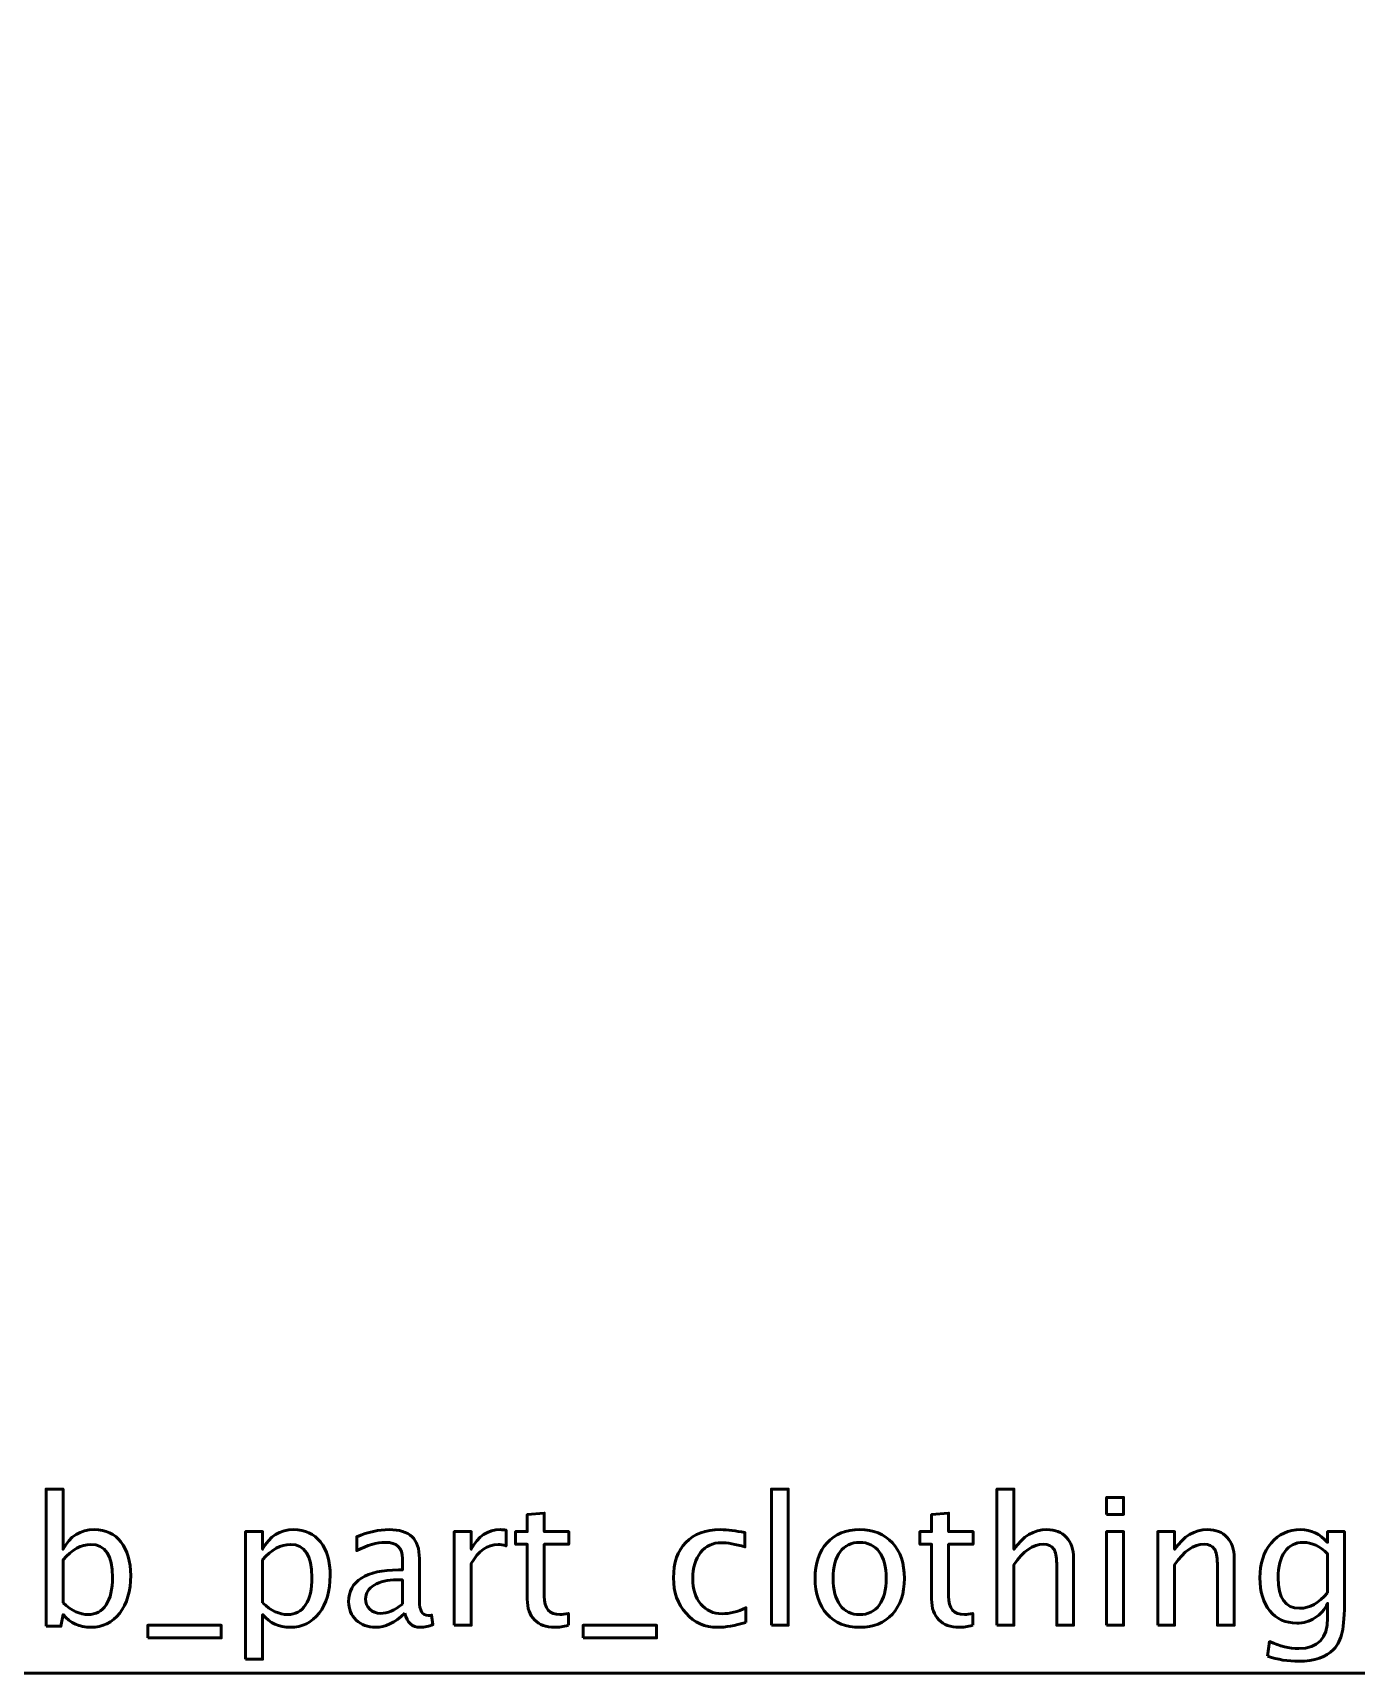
# Model space of a CAD drawing. Header units: centimetres. Extents: x -26.2 to 26.2, y -31.4 to 31.4.
# Drawn here: x -12.8 to -0.11, y -31.45 to -15.72 of the extents above; entities that cross this region are included whole.
import ezdxf

# ---------------------------------------------------------------- set-up
doc = ezdxf.new("R2010")
doc.units = ezdxf.units.CM
doc.header["$MEASUREMENT"] = 0
doc.layers.add('Layer 1', color=7, linetype='Continuous')

msp = doc.modelspace()

# ---------------------------------------------------------------- linework, layer by layer
at = {"layer": 'Layer 1', "lineweight": 53}
msp.add_open_spline([(-6.7, 23.95), (-6.7, 23.95), (-6.7, 30.95), (-6.7, 30.95), (-6.7, 30.95), (-6.7, 31.22614), (-6.47614, 31.45), (-6.2, 31.45), (-6.2, 31.45), (-6.2, 31.45), (6.2, 31.45), (6.2, 31.45), (6.2, 31.45), (6.47614, 31.45), (6.7, 31.22614), (6.7, 30.95), (6.7, 30.95), (6.7, 30.95), (6.7, 23.95), (6.7, 23.95), (6.7, 23.95), (6.7, 23.95), (25.7, 23.95), (25.7, 23.95), (25.7, 23.95), (25.97614, 23.95), (26.2, 23.72614), (26.2, 23.45), (26.2, 23.45), (26.2, 23.45), (26.2, -30.95), (26.2, -30.95), (26.2, -30.95), (26.2, -31.22614), (25.97614, -31.45), (25.7, -31.45), (25.7, -31.45), (25.7, -31.45), (6.2, -31.45), (6.2, -31.45), (6.2, -31.45), (6.2, -31.45), (-6.2, -31.45), (-6.2, -31.45), (-6.2, -31.45), (-6.2, -31.45), (-25.7, -31.45), (-25.7, -31.45), (-25.7, -31.45), (-25.97614, -31.45), (-26.2, -31.22614), (-26.2, -30.95), (-26.2, -30.95), (-26.2, -30.95), (-26.2, 23.45), (-26.2, 23.45), (-26.2, 23.45), (-26.2, 23.72614), (-25.97614, 23.95), (-25.7, 23.95), (-25.7, 23.95), (-25.7, 23.95), (-6.7, 23.95), (-6.7, 23.95)], degree=3, knots=[0, 0, 0, 0, 0.05882353, 0.05882353, 0.05882353, 0.05882353, 0.11764706, 0.11764706, 0.11764706, 0.11764706, 0.17647059, 0.17647059, 0.17647059, 0.17647059, 0.23529412, 0.23529412, 0.23529412, 0.23529412, 0.29411765, 0.29411765, 0.29411765, 0.29411765, 0.35294118, 0.35294118, 0.35294118, 0.35294118, 0.41176471, 0.41176471, 0.41176471, 0.41176471, 0.47058824, 0.47058824, 0.47058824, 0.47058824, 0.52941176, 0.52941176, 0.52941176, 0.52941176, 0.58823529, 0.58823529, 0.58823529, 0.58823529, 0.64705882, 0.64705882, 0.64705882, 0.64705882, 0.70588235, 0.70588235, 0.70588235, 0.70588235, 0.76470588, 0.76470588, 0.76470588, 0.76470588, 0.82352941, 0.82352941, 0.82352941, 0.82352941, 0.88235294, 0.88235294, 0.88235294, 0.88235294, 1, 1, 1, 1], dxfattribs=at)
at = {"layer": 'Layer 1', "color": 5, "lineweight": 53}
for points, knots in [([(-12.66976, -31.00019), (-12.66976, -31.00019), (-12.66976, -29.68447), (-12.66976, -29.68447), (-12.66976, -29.68447), (-12.66976, -29.68447), (-12.5072, -29.68447), (-12.5072, -29.68447), (-12.5072, -29.68447), (-12.5072, -29.68447), (-12.5072, -30.26218), (-12.5072, -30.26218), (-12.5072, -30.26218), (-12.4406, -30.13659), (-12.34041, -30.07394), (-12.20692, -30.07394), (-12.20692, -30.07394), (-12.09883, -30.07394), (-12.01388, -30.11317), (-11.95179, -30.19191), (-11.95179, -30.19191), (-11.8897, -30.27065), (-11.85866, -30.37817), (-11.85866, -30.51449), (-11.85866, -30.51449), (-11.85866, -30.66294), (-11.89393, -30.78288), (-11.96421, -30.87375), (-11.96421, -30.87375), (-12.03448, -30.96491), (-12.12705, -31.01035), (-12.24163, -31.01035), (-12.24163, -31.01035), (-12.34803, -31.01035), (-12.43665, -30.96971), (-12.5072, -30.88815), (-12.5072, -30.88815), (-12.5072, -30.88815), (-12.52696, -31.00019), (-12.52696, -31.00019), (-12.52696, -31.00019), (-12.52696, -31.00019), (-12.66976, -31.00019), (-12.66976, -31.00019)], [0, 0, 0, 0, 0.08333333, 0.08333333, 0.08333333, 0.08333333, 0.16666667, 0.16666667, 0.16666667, 0.16666667, 0.25, 0.25, 0.25, 0.25, 0.33333333, 0.33333333, 0.33333333, 0.33333333, 0.41666667, 0.41666667, 0.41666667, 0.41666667, 0.5, 0.5, 0.5, 0.5, 0.58333333, 0.58333333, 0.58333333, 0.58333333, 0.66666667, 0.66666667, 0.66666667, 0.66666667, 0.75, 0.75, 0.75, 0.75, 0.83333333, 0.83333333, 0.83333333, 0.83333333, 1, 1, 1, 1]), ([(-5.71665, -30.99003), (-5.71665, -30.99003), (-5.71665, -29.68447), (-5.71665, -29.68447), (-5.71665, -29.68447), (-5.71665, -29.68447), (-5.55409, -29.68447), (-5.55409, -29.68447), (-5.55409, -29.68447), (-5.55409, -29.68447), (-5.55409, -30.99003), (-5.55409, -30.99003), (-5.55409, -30.99003), (-5.55409, -30.99003), (-5.71665, -30.99003), (-5.71665, -30.99003)], [0, 0, 0, 0, 0.2, 0.2, 0.2, 0.2, 0.4, 0.4, 0.4, 0.4, 0.6, 0.6, 0.6, 0.6, 1, 1, 1, 1]), ([(-3.5537, -30.99003), (-3.5537, -30.99003), (-3.5537, -29.68447), (-3.5537, -29.68447), (-3.5537, -29.68447), (-3.5537, -29.68447), (-3.39114, -29.68447), (-3.39114, -29.68447), (-3.39114, -29.68447), (-3.39114, -29.68447), (-3.39114, -30.26218), (-3.39114, -30.26218), (-3.39114, -30.26218), (-3.30506, -30.13659), (-3.19951, -30.07394), (-3.07477, -30.07394), (-3.07477, -30.07394), (-2.99631, -30.07394), (-2.93394, -30.09849), (-2.88794, -30.14788), (-2.88794, -30.14788), (-2.84194, -30.19699), (-2.8188, -30.26331), (-2.8188, -30.34628), (-2.8188, -30.34628), (-2.8188, -30.34628), (-2.8188, -30.99003), (-2.8188, -30.99003), (-2.8188, -30.99003), (-2.8188, -30.99003), (-2.98135, -30.99003), (-2.98135, -30.99003), (-2.98135, -30.99003), (-2.98135, -30.99003), (-2.98135, -30.39934), (-2.98135, -30.39934), (-2.98135, -30.39934), (-2.98135, -30.33274), (-2.99123, -30.28532), (-3.01071, -30.2571), (-3.01071, -30.2571), (-3.03046, -30.2286), (-3.06292, -30.21448), (-3.10835, -30.21448), (-3.10835, -30.21448), (-3.20826, -30.21448), (-3.30252, -30.27968), (-3.39114, -30.41006), (-3.39114, -30.41006), (-3.39114, -30.41006), (-3.39114, -30.99003), (-3.39114, -30.99003), (-3.39114, -30.99003), (-3.39114, -30.99003), (-3.5537, -30.99003), (-3.5537, -30.99003)], [0, 0, 0, 0, 0.06666667, 0.06666667, 0.06666667, 0.06666667, 0.13333333, 0.13333333, 0.13333333, 0.13333333, 0.2, 0.2, 0.2, 0.2, 0.26666667, 0.26666667, 0.26666667, 0.26666667, 0.33333333, 0.33333333, 0.33333333, 0.33333333, 0.4, 0.4, 0.4, 0.4, 0.46666667, 0.46666667, 0.46666667, 0.46666667, 0.53333333, 0.53333333, 0.53333333, 0.53333333, 0.6, 0.6, 0.6, 0.6, 0.66666667, 0.66666667, 0.66666667, 0.66666667, 0.73333333, 0.73333333, 0.73333333, 0.73333333, 0.8, 0.8, 0.8, 0.8, 0.86666667, 0.86666667, 0.86666667, 0.86666667, 1, 1, 1, 1]), ([(-2.50271, -29.92831), (-2.50271, -29.92831), (-2.50271, -29.76575), (-2.50271, -29.76575), (-2.50271, -29.76575), (-2.50271, -29.76575), (-2.34015, -29.76575), (-2.34015, -29.76575), (-2.34015, -29.76575), (-2.34015, -29.76575), (-2.34015, -29.92831), (-2.34015, -29.92831), (-2.34015, -29.92831), (-2.34015, -29.92831), (-2.50271, -29.92831), (-2.50271, -29.92831)], [0, 0, 0, 0, 0.2, 0.2, 0.2, 0.2, 0.4, 0.4, 0.4, 0.4, 0.6, 0.6, 0.6, 0.6, 1, 1, 1, 1]), ([(-7.66258, -30.98975), (-7.71282, -31.00358), (-7.75656, -31.01035), (-7.79353, -31.01035), (-7.79353, -31.01035), (-7.87651, -31.01035), (-7.94113, -30.98664), (-7.98742, -30.93923), (-7.98742, -30.93923), (-8.03398, -30.89182), (-8.05713, -30.82606), (-8.05713, -30.74167), (-8.05713, -30.74167), (-8.05713, -30.74167), (-8.05713, -30.21448), (-8.05713, -30.21448), (-8.05713, -30.21448), (-8.05713, -30.21448), (-8.16945, -30.21448), (-8.16945, -30.21448), (-8.16945, -30.21448), (-8.16945, -30.21448), (-8.16945, -30.09257), (-8.16945, -30.09257), (-8.16945, -30.09257), (-8.16945, -30.09257), (-8.05713, -30.09257), (-8.05713, -30.09257), (-8.05713, -30.09257), (-8.05713, -30.09257), (-8.05713, -29.93029), (-8.05713, -29.93029), (-8.05713, -29.93029), (-8.05713, -29.93029), (-7.89457, -29.91477), (-7.89457, -29.91477), (-7.89457, -29.91477), (-7.89457, -29.91477), (-7.89457, -30.09257), (-7.89457, -30.09257), (-7.89457, -30.09257), (-7.89457, -30.09257), (-7.65919, -30.09257), (-7.65919, -30.09257), (-7.65919, -30.09257), (-7.65919, -30.09257), (-7.65919, -30.21448), (-7.65919, -30.21448), (-7.65919, -30.21448), (-7.65919, -30.21448), (-7.89457, -30.21448), (-7.89457, -30.21448), (-7.89457, -30.21448), (-7.89457, -30.21448), (-7.89457, -30.71232), (-7.89457, -30.71232), (-7.89457, -30.71232), (-7.89457, -30.82973), (-7.84349, -30.88843), (-7.7416, -30.88843), (-7.7416, -30.88843), (-7.71987, -30.88843), (-7.69363, -30.88476), (-7.66258, -30.87771), (-7.66258, -30.87771), (-7.66258, -30.87771), (-7.66258, -30.98975), (-7.66258, -30.98975)], [0, 0, 0, 0, 0.05555556, 0.05555556, 0.05555556, 0.05555556, 0.11111111, 0.11111111, 0.11111111, 0.11111111, 0.16666667, 0.16666667, 0.16666667, 0.16666667, 0.22222222, 0.22222222, 0.22222222, 0.22222222, 0.27777778, 0.27777778, 0.27777778, 0.27777778, 0.33333333, 0.33333333, 0.33333333, 0.33333333, 0.38888889, 0.38888889, 0.38888889, 0.38888889, 0.44444444, 0.44444444, 0.44444444, 0.44444444, 0.5, 0.5, 0.5, 0.5, 0.55555556, 0.55555556, 0.55555556, 0.55555556, 0.61111111, 0.61111111, 0.61111111, 0.61111111, 0.66666667, 0.66666667, 0.66666667, 0.66666667, 0.72222222, 0.72222222, 0.72222222, 0.72222222, 0.77777778, 0.77777778, 0.77777778, 0.77777778, 0.83333333, 0.83333333, 0.83333333, 0.83333333, 0.88888889, 0.88888889, 0.88888889, 0.88888889, 1, 1, 1, 1]), ([(-3.78569, -30.98975), (-3.83593, -31.00358), (-3.87967, -31.01035), (-3.91664, -31.01035), (-3.91664, -31.01035), (-3.99962, -31.01035), (-4.06424, -30.98664), (-4.11053, -30.93923), (-4.11053, -30.93923), (-4.15709, -30.89182), (-4.18024, -30.82606), (-4.18024, -30.74167), (-4.18024, -30.74167), (-4.18024, -30.74167), (-4.18024, -30.21448), (-4.18024, -30.21448), (-4.18024, -30.21448), (-4.18024, -30.21448), (-4.29256, -30.21448), (-4.29256, -30.21448), (-4.29256, -30.21448), (-4.29256, -30.21448), (-4.29256, -30.09257), (-4.29256, -30.09257), (-4.29256, -30.09257), (-4.29256, -30.09257), (-4.18024, -30.09257), (-4.18024, -30.09257), (-4.18024, -30.09257), (-4.18024, -30.09257), (-4.18024, -29.93029), (-4.18024, -29.93029), (-4.18024, -29.93029), (-4.18024, -29.93029), (-4.01768, -29.91477), (-4.01768, -29.91477), (-4.01768, -29.91477), (-4.01768, -29.91477), (-4.01768, -30.09257), (-4.01768, -30.09257), (-4.01768, -30.09257), (-4.01768, -30.09257), (-3.7823, -30.09257), (-3.7823, -30.09257), (-3.7823, -30.09257), (-3.7823, -30.09257), (-3.7823, -30.21448), (-3.7823, -30.21448), (-3.7823, -30.21448), (-3.7823, -30.21448), (-4.01768, -30.21448), (-4.01768, -30.21448), (-4.01768, -30.21448), (-4.01768, -30.21448), (-4.01768, -30.71232), (-4.01768, -30.71232), (-4.01768, -30.71232), (-4.01768, -30.82973), (-3.9666, -30.88843), (-3.86471, -30.88843), (-3.86471, -30.88843), (-3.84298, -30.88843), (-3.81674, -30.88476), (-3.78569, -30.87771), (-3.78569, -30.87771), (-3.78569, -30.87771), (-3.78569, -30.98975), (-3.78569, -30.98975)], [0, 0, 0, 0, 0.05555556, 0.05555556, 0.05555556, 0.05555556, 0.11111111, 0.11111111, 0.11111111, 0.11111111, 0.16666667, 0.16666667, 0.16666667, 0.16666667, 0.22222222, 0.22222222, 0.22222222, 0.22222222, 0.27777778, 0.27777778, 0.27777778, 0.27777778, 0.33333333, 0.33333333, 0.33333333, 0.33333333, 0.38888889, 0.38888889, 0.38888889, 0.38888889, 0.44444444, 0.44444444, 0.44444444, 0.44444444, 0.5, 0.5, 0.5, 0.5, 0.55555556, 0.55555556, 0.55555556, 0.55555556, 0.61111111, 0.61111111, 0.61111111, 0.61111111, 0.66666667, 0.66666667, 0.66666667, 0.66666667, 0.72222222, 0.72222222, 0.72222222, 0.72222222, 0.77777778, 0.77777778, 0.77777778, 0.77777778, 0.83333333, 0.83333333, 0.83333333, 0.83333333, 0.88888889, 0.88888889, 0.88888889, 0.88888889, 1, 1, 1, 1]), ([(-10.75742, -31.31684), (-10.75742, -31.31684), (-10.75742, -30.09257), (-10.75742, -30.09257), (-10.75742, -30.09257), (-10.75742, -30.09257), (-10.59486, -30.09257), (-10.59486, -30.09257), (-10.59486, -30.09257), (-10.59486, -30.09257), (-10.59486, -30.26218), (-10.59486, -30.26218), (-10.59486, -30.26218), (-10.52826, -30.13659), (-10.42807, -30.07394), (-10.29458, -30.07394), (-10.29458, -30.07394), (-10.18649, -30.07394), (-10.10154, -30.11317), (-10.03945, -30.19191), (-10.03945, -30.19191), (-9.97736, -30.27065), (-9.94632, -30.37817), (-9.94632, -30.51449), (-9.94632, -30.51449), (-9.94632, -30.66294), (-9.98159, -30.78288), (-10.05187, -30.87375), (-10.05187, -30.87375), (-10.12214, -30.96491), (-10.21471, -31.01035), (-10.32929, -31.01035), (-10.32929, -31.01035), (-10.43569, -31.01035), (-10.52431, -30.96971), (-10.59486, -30.88815), (-10.59486, -30.88815), (-10.59486, -30.88815), (-10.59486, -31.31684), (-10.59486, -31.31684), (-10.59486, -31.31684), (-10.59486, -31.31684), (-10.75742, -31.31684), (-10.75742, -31.31684)], [0, 0, 0, 0, 0.08333333, 0.08333333, 0.08333333, 0.08333333, 0.16666667, 0.16666667, 0.16666667, 0.16666667, 0.25, 0.25, 0.25, 0.25, 0.33333333, 0.33333333, 0.33333333, 0.33333333, 0.41666667, 0.41666667, 0.41666667, 0.41666667, 0.5, 0.5, 0.5, 0.5, 0.58333333, 0.58333333, 0.58333333, 0.58333333, 0.66666667, 0.66666667, 0.66666667, 0.66666667, 0.75, 0.75, 0.75, 0.75, 0.83333333, 0.83333333, 0.83333333, 0.83333333, 1, 1, 1, 1]), ([(-9.22919, -30.87573), (-9.32684, -30.96548), (-9.42082, -31.01035), (-9.51113, -31.01035), (-9.51113, -31.01035), (-9.58535, -31.01035), (-9.64716, -30.98721), (-9.69598, -30.94064), (-9.69598, -30.94064), (-9.74509, -30.89407), (-9.76964, -30.83537), (-9.76964, -30.76453), (-9.76964, -30.76453), (-9.76964, -30.6666), (-9.72844, -30.59125), (-9.64603, -30.53876), (-9.64603, -30.53876), (-9.56362, -30.48626), (-9.44537, -30.46002), (-9.29128, -30.46002), (-9.29128, -30.46002), (-9.29128, -30.46002), (-9.25318, -30.46002), (-9.25318, -30.46002), (-9.25318, -30.46002), (-9.25318, -30.46002), (-9.25318, -30.35193), (-9.25318, -30.35193), (-9.25318, -30.35193), (-9.25318, -30.24779), (-9.30736, -30.19586), (-9.41602, -30.19586), (-9.41602, -30.19586), (-9.50012, -30.19586), (-9.59213, -30.22239), (-9.69175, -30.27544), (-9.69175, -30.27544), (-9.69175, -30.27544), (-9.69175, -30.14167), (-9.69175, -30.14167), (-9.69175, -30.14167), (-9.58225, -30.09652), (-9.47896, -30.07394), (-9.38215, -30.07394), (-9.38215, -30.07394), (-9.28253, -30.07394), (-9.20887, -30.09652), (-9.16174, -30.14195), (-9.16174, -30.14195), (-9.11432, -30.18739), (-9.09062, -30.25738), (-9.09062, -30.35193), (-9.09062, -30.35193), (-9.09062, -30.35193), (-9.09062, -30.75748), (-9.09062, -30.75748), (-9.09062, -30.75748), (-9.09062, -30.85033), (-9.06211, -30.8969), (-9.00482, -30.8969), (-9.00482, -30.8969), (-8.99777, -30.8969), (-8.98733, -30.89577), (-8.9735, -30.89351), (-8.9735, -30.89351), (-8.9735, -30.89351), (-8.96193, -30.98382), (-8.96193, -30.98382), (-8.96193, -30.98382), (-8.9989, -31.0016), (-9.03954, -31.01035), (-9.08413, -31.01035), (-9.08413, -31.01035), (-9.16004, -31.01035), (-9.2083, -30.96548), (-9.22919, -30.87573)], [0, 0, 0, 0, 0.05, 0.05, 0.05, 0.05, 0.1, 0.1, 0.1, 0.1, 0.15, 0.15, 0.15, 0.15, 0.2, 0.2, 0.2, 0.2, 0.25, 0.25, 0.25, 0.25, 0.3, 0.3, 0.3, 0.3, 0.35, 0.35, 0.35, 0.35, 0.4, 0.4, 0.4, 0.4, 0.45, 0.45, 0.45, 0.45, 0.5, 0.5, 0.5, 0.5, 0.55, 0.55, 0.55, 0.55, 0.6, 0.6, 0.6, 0.6, 0.65, 0.65, 0.65, 0.65, 0.7, 0.7, 0.7, 0.7, 0.75, 0.75, 0.75, 0.75, 0.8, 0.8, 0.8, 0.8, 0.85, 0.85, 0.85, 0.85, 0.9, 0.9, 0.9, 0.9, 1, 1, 1, 1]), ([(-8.75675, -30.99003), (-8.75675, -30.99003), (-8.75675, -30.09257), (-8.75675, -30.09257), (-8.75675, -30.09257), (-8.75675, -30.09257), (-8.59419, -30.09257), (-8.59419, -30.09257), (-8.59419, -30.09257), (-8.59419, -30.09257), (-8.59419, -30.26218), (-8.59419, -30.26218), (-8.59419, -30.26218), (-8.52956, -30.13659), (-8.43586, -30.07394), (-8.31282, -30.07394), (-8.31282, -30.07394), (-8.29616, -30.07394), (-8.27867, -30.07535), (-8.2606, -30.07817), (-8.2606, -30.07817), (-8.2606, -30.07817), (-8.2606, -30.23029), (-8.2606, -30.23029), (-8.2606, -30.23029), (-8.28883, -30.22098), (-8.31366, -30.21618), (-8.33511, -30.21618), (-8.33511, -30.21618), (-8.4384, -30.21618), (-8.52476, -30.27714), (-8.59419, -30.39934), (-8.59419, -30.39934), (-8.59419, -30.39934), (-8.59419, -30.99003), (-8.59419, -30.99003), (-8.59419, -30.99003), (-8.59419, -30.99003), (-8.75675, -30.99003), (-8.75675, -30.99003)], [0, 0, 0, 0, 0.09090909, 0.09090909, 0.09090909, 0.09090909, 0.18181818, 0.18181818, 0.18181818, 0.18181818, 0.27272727, 0.27272727, 0.27272727, 0.27272727, 0.36363636, 0.36363636, 0.36363636, 0.36363636, 0.45454545, 0.45454545, 0.45454545, 0.45454545, 0.54545455, 0.54545455, 0.54545455, 0.54545455, 0.63636364, 0.63636364, 0.63636364, 0.63636364, 0.72727273, 0.72727273, 0.72727273, 0.72727273, 0.81818182, 0.81818182, 0.81818182, 0.81818182, 1, 1, 1, 1]), ([(-5.96077, -30.96294), (-6.06604, -30.99455), (-6.15692, -31.01035), (-6.2334, -31.01035), (-6.2334, -31.01035), (-6.35476, -31.01035), (-6.45523, -30.96548), (-6.5351, -30.87601), (-6.5351, -30.87601), (-6.61496, -30.78627), (-6.65504, -30.6731), (-6.65504, -30.53678), (-6.65504, -30.53678), (-6.65504, -30.39116), (-6.61553, -30.27742), (-6.53651, -30.19614), (-6.53651, -30.19614), (-6.45749, -30.11458), (-6.34714, -30.07394), (-6.20546, -30.07394), (-6.20546, -30.07394), (-6.13575, -30.07394), (-6.05729, -30.08353), (-5.97093, -30.10273), (-5.97093, -30.10273), (-5.97093, -30.10273), (-5.97093, -30.23988), (-5.97093, -30.23988), (-5.97093, -30.23988), (-6.06266, -30.21279), (-6.13745, -30.19924), (-6.19502, -30.19924), (-6.19502, -30.19924), (-6.27856, -30.19924), (-6.34544, -30.23057), (-6.3954, -30.29294), (-6.3954, -30.29294), (-6.44535, -30.35531), (-6.47047, -30.43857), (-6.47047, -30.54243), (-6.47047, -30.54243), (-6.47047, -30.64318), (-6.4445, -30.72446), (-6.39286, -30.78683), (-6.39286, -30.78683), (-6.34121, -30.84892), (-6.27376, -30.87996), (-6.18994, -30.87996), (-6.18994, -30.87996), (-6.11571, -30.87996), (-6.03951, -30.86077), (-5.96077, -30.82239), (-5.96077, -30.82239), (-5.96077, -30.82239), (-5.96077, -30.96294), (-5.96077, -30.96294)], [0, 0, 0, 0, 0.06666667, 0.06666667, 0.06666667, 0.06666667, 0.13333333, 0.13333333, 0.13333333, 0.13333333, 0.2, 0.2, 0.2, 0.2, 0.26666667, 0.26666667, 0.26666667, 0.26666667, 0.33333333, 0.33333333, 0.33333333, 0.33333333, 0.4, 0.4, 0.4, 0.4, 0.46666667, 0.46666667, 0.46666667, 0.46666667, 0.53333333, 0.53333333, 0.53333333, 0.53333333, 0.6, 0.6, 0.6, 0.6, 0.66666667, 0.66666667, 0.66666667, 0.66666667, 0.73333333, 0.73333333, 0.73333333, 0.73333333, 0.8, 0.8, 0.8, 0.8, 0.86666667, 0.86666667, 0.86666667, 0.86666667, 1, 1, 1, 1]), ([(-4.86999, -31.01035), (-5.00179, -31.01035), (-5.10621, -30.9683), (-5.18297, -30.8842), (-5.18297, -30.8842), (-5.26002, -30.80009), (-5.2984, -30.6858), (-5.2984, -30.54158), (-5.2984, -30.54158), (-5.2984, -30.39765), (-5.26002, -30.28363), (-5.18297, -30.19981), (-5.18297, -30.19981), (-5.10621, -30.11599), (-5.00179, -30.07394), (-4.86999, -30.07394), (-4.86999, -30.07394), (-4.73819, -30.07394), (-4.63377, -30.11599), (-4.557, -30.19981), (-4.557, -30.19981), (-4.47996, -30.28363), (-4.44158, -30.39765), (-4.44158, -30.54158), (-4.44158, -30.54158), (-4.44158, -30.6858), (-4.47996, -30.80009), (-4.557, -30.8842), (-4.557, -30.8842), (-4.63377, -30.9683), (-4.73819, -31.01035), (-4.86999, -31.01035)], [0, 0, 0, 0, 0.11111111, 0.11111111, 0.11111111, 0.11111111, 0.22222222, 0.22222222, 0.22222222, 0.22222222, 0.33333333, 0.33333333, 0.33333333, 0.33333333, 0.44444444, 0.44444444, 0.44444444, 0.44444444, 0.55555556, 0.55555556, 0.55555556, 0.55555556, 0.66666667, 0.66666667, 0.66666667, 0.66666667, 0.77777778, 0.77777778, 0.77777778, 0.77777778, 1, 1, 1, 1]), ([(-2.50271, -30.99003), (-2.50271, -30.99003), (-2.50271, -30.09257), (-2.50271, -30.09257), (-2.50271, -30.09257), (-2.50271, -30.09257), (-2.34015, -30.09257), (-2.34015, -30.09257), (-2.34015, -30.09257), (-2.34015, -30.09257), (-2.34015, -30.99003), (-2.34015, -30.99003), (-2.34015, -30.99003), (-2.34015, -30.99003), (-2.50271, -30.99003), (-2.50271, -30.99003)], [0, 0, 0, 0, 0.2, 0.2, 0.2, 0.2, 0.4, 0.4, 0.4, 0.4, 0.6, 0.6, 0.6, 0.6, 1, 1, 1, 1]), ([(-2.01334, -30.99003), (-2.01334, -30.99003), (-2.01334, -30.09257), (-2.01334, -30.09257), (-2.01334, -30.09257), (-2.01334, -30.09257), (-1.85078, -30.09257), (-1.85078, -30.09257), (-1.85078, -30.09257), (-1.85078, -30.09257), (-1.85078, -30.26218), (-1.85078, -30.26218), (-1.85078, -30.26218), (-1.7647, -30.13659), (-1.65915, -30.07394), (-1.53441, -30.07394), (-1.53441, -30.07394), (-1.45595, -30.07394), (-1.39358, -30.09849), (-1.34758, -30.14788), (-1.34758, -30.14788), (-1.30158, -30.19699), (-1.27844, -30.26331), (-1.27844, -30.34628), (-1.27844, -30.34628), (-1.27844, -30.34628), (-1.27844, -30.99003), (-1.27844, -30.99003), (-1.27844, -30.99003), (-1.27844, -30.99003), (-1.44099, -30.99003), (-1.44099, -30.99003), (-1.44099, -30.99003), (-1.44099, -30.99003), (-1.44099, -30.39934), (-1.44099, -30.39934), (-1.44099, -30.39934), (-1.44099, -30.33274), (-1.45087, -30.28532), (-1.47035, -30.2571), (-1.47035, -30.2571), (-1.4901, -30.2286), (-1.52256, -30.21448), (-1.56799, -30.21448), (-1.56799, -30.21448), (-1.6679, -30.21448), (-1.76216, -30.27968), (-1.85078, -30.41006), (-1.85078, -30.41006), (-1.85078, -30.41006), (-1.85078, -30.99003), (-1.85078, -30.99003), (-1.85078, -30.99003), (-1.85078, -30.99003), (-2.01334, -30.99003), (-2.01334, -30.99003)], [0, 0, 0, 0, 0.06666667, 0.06666667, 0.06666667, 0.06666667, 0.13333333, 0.13333333, 0.13333333, 0.13333333, 0.2, 0.2, 0.2, 0.2, 0.26666667, 0.26666667, 0.26666667, 0.26666667, 0.33333333, 0.33333333, 0.33333333, 0.33333333, 0.4, 0.4, 0.4, 0.4, 0.46666667, 0.46666667, 0.46666667, 0.46666667, 0.53333333, 0.53333333, 0.53333333, 0.53333333, 0.6, 0.6, 0.6, 0.6, 0.66666667, 0.66666667, 0.66666667, 0.66666667, 0.73333333, 0.73333333, 0.73333333, 0.73333333, 0.8, 0.8, 0.8, 0.8, 0.86666667, 0.86666667, 0.86666667, 0.86666667, 1, 1, 1, 1]), ([(-0.95896, -31.28806), (-0.95896, -31.28806), (-0.93977, -31.14751), (-0.93977, -31.14751), (-0.93977, -31.14751), (-0.84551, -31.19154), (-0.7521, -31.21355), (-0.65981, -31.21355), (-0.65981, -31.21355), (-0.47665, -31.21355), (-0.38492, -31.11647), (-0.38492, -30.92258), (-0.38492, -30.92258), (-0.38492, -30.92258), (-0.38492, -30.78147), (-0.38492, -30.78147), (-0.38492, -30.78147), (-0.41315, -30.84102), (-0.45322, -30.88702), (-0.50543, -30.92004), (-0.50543, -30.92004), (-0.55764, -30.95306), (-0.61578, -30.96971), (-0.67985, -30.96971), (-0.67985, -30.96971), (-0.7885, -30.96971), (-0.87458, -30.93076), (-0.93808, -30.85287), (-0.93808, -30.85287), (-1.00158, -30.77498), (-1.03347, -30.66943), (-1.03347, -30.53622), (-1.03347, -30.53622), (-1.03347, -30.3999), (-0.99735, -30.28871), (-0.9251, -30.20263), (-0.9251, -30.20263), (-0.85257, -30.11684), (-0.75915, -30.07394), (-0.64429, -30.07394), (-0.64429, -30.07394), (-0.54382, -30.07394), (-0.45717, -30.11458), (-0.38492, -30.19614), (-0.38492, -30.19614), (-0.38492, -30.19614), (-0.38492, -30.09257), (-0.38492, -30.09257), (-0.38492, -30.09257), (-0.38492, -30.09257), (-0.22237, -30.09257), (-0.22237, -30.09257), (-0.22237, -30.09257), (-0.22237, -30.09257), (-0.22237, -30.74506), (-0.22237, -30.74506), (-0.22237, -30.74506), (-0.22237, -30.88533), (-0.2297, -30.98918), (-0.24438, -31.05663), (-0.24438, -31.05663), (-0.25877, -31.12409), (-0.28643, -31.1794), (-0.3265, -31.2223), (-0.3265, -31.2223), (-0.39762, -31.29765), (-0.50882, -31.33547), (-0.65981, -31.33547), (-0.65981, -31.33547), (-0.76338, -31.33547), (-0.86301, -31.31966), (-0.95896, -31.28806)], [0, 0, 0, 0, 0.05263158, 0.05263158, 0.05263158, 0.05263158, 0.10526316, 0.10526316, 0.10526316, 0.10526316, 0.15789474, 0.15789474, 0.15789474, 0.15789474, 0.21052632, 0.21052632, 0.21052632, 0.21052632, 0.26315789, 0.26315789, 0.26315789, 0.26315789, 0.31578947, 0.31578947, 0.31578947, 0.31578947, 0.36842105, 0.36842105, 0.36842105, 0.36842105, 0.42105263, 0.42105263, 0.42105263, 0.42105263, 0.47368421, 0.47368421, 0.47368421, 0.47368421, 0.52631579, 0.52631579, 0.52631579, 0.52631579, 0.57894737, 0.57894737, 0.57894737, 0.57894737, 0.63157895, 0.63157895, 0.63157895, 0.63157895, 0.68421053, 0.68421053, 0.68421053, 0.68421053, 0.73684211, 0.73684211, 0.73684211, 0.73684211, 0.78947368, 0.78947368, 0.78947368, 0.78947368, 0.84210526, 0.84210526, 0.84210526, 0.84210526, 0.89473684, 0.89473684, 0.89473684, 0.89473684, 1, 1, 1, 1]), ([(-12.5072, -30.77611), (-12.42338, -30.85089), (-12.34351, -30.88843), (-12.26759, -30.88843), (-12.26759, -30.88843), (-12.19281, -30.88843), (-12.13495, -30.8571), (-12.09431, -30.79473), (-12.09431, -30.79473), (-12.05339, -30.73236), (-12.03307, -30.64459), (-12.03307, -30.53114), (-12.03307, -30.53114), (-12.03307, -30.32116), (-12.10249, -30.21618), (-12.24135, -30.21618), (-12.24135, -30.21618), (-12.33222, -30.21618), (-12.42084, -30.26528), (-12.5072, -30.36378), (-12.5072, -30.36378), (-12.5072, -30.36378), (-12.5072, -30.77611), (-12.5072, -30.77611)], [0, 0, 0, 0, 0.14285714, 0.14285714, 0.14285714, 0.14285714, 0.28571429, 0.28571429, 0.28571429, 0.28571429, 0.42857143, 0.42857143, 0.42857143, 0.42857143, 0.57142857, 0.57142857, 0.57142857, 0.57142857, 0.71428571, 0.71428571, 0.71428571, 0.71428571, 1, 1, 1, 1]), ([(-10.59486, -30.77611), (-10.51104, -30.85089), (-10.43117, -30.88843), (-10.35525, -30.88843), (-10.35525, -30.88843), (-10.28047, -30.88843), (-10.22261, -30.8571), (-10.18197, -30.79473), (-10.18197, -30.79473), (-10.14105, -30.73236), (-10.12073, -30.64459), (-10.12073, -30.53114), (-10.12073, -30.53114), (-10.12073, -30.32116), (-10.19015, -30.21618), (-10.32901, -30.21618), (-10.32901, -30.21618), (-10.41988, -30.21618), (-10.5085, -30.26528), (-10.59486, -30.36378), (-10.59486, -30.36378), (-10.59486, -30.36378), (-10.59486, -30.77611), (-10.59486, -30.77611)], [0, 0, 0, 0, 0.14285714, 0.14285714, 0.14285714, 0.14285714, 0.28571429, 0.28571429, 0.28571429, 0.28571429, 0.42857143, 0.42857143, 0.42857143, 0.42857143, 0.57142857, 0.57142857, 0.57142857, 0.57142857, 0.71428571, 0.71428571, 0.71428571, 0.71428571, 1, 1, 1, 1]), ([(-4.87027, -30.88843), (-4.78984, -30.88843), (-4.72718, -30.85823), (-4.68259, -30.79755), (-4.68259, -30.79755), (-4.63828, -30.73716), (-4.61599, -30.65165), (-4.61599, -30.54158), (-4.61599, -30.54158), (-4.61599, -30.4318), (-4.63828, -30.34656), (-4.68259, -30.28617), (-4.68259, -30.28617), (-4.72718, -30.22606), (-4.78984, -30.19586), (-4.87027, -30.19586), (-4.87027, -30.19586), (-4.95099, -30.19586), (-5.01364, -30.22606), (-5.05767, -30.28617), (-5.05767, -30.28617), (-5.10197, -30.34656), (-5.12399, -30.4318), (-5.12399, -30.54158), (-5.12399, -30.54158), (-5.12399, -30.65165), (-5.10197, -30.73716), (-5.05767, -30.79755), (-5.05767, -30.79755), (-5.01364, -30.85823), (-4.95099, -30.88843), (-4.87027, -30.88843)], [0, 0, 0, 0, 0.11111111, 0.11111111, 0.11111111, 0.11111111, 0.22222222, 0.22222222, 0.22222222, 0.22222222, 0.33333333, 0.33333333, 0.33333333, 0.33333333, 0.44444444, 0.44444444, 0.44444444, 0.44444444, 0.55555556, 0.55555556, 0.55555556, 0.55555556, 0.66666667, 0.66666667, 0.66666667, 0.66666667, 0.77777778, 0.77777778, 0.77777778, 0.77777778, 1, 1, 1, 1]), ([(-0.38492, -30.67959), (-0.38492, -30.67959), (-0.38492, -30.30734), (-0.38492, -30.30734), (-0.38492, -30.30734), (-0.45661, -30.23311), (-0.53478, -30.19586), (-0.61917, -30.19586), (-0.61917, -30.19586), (-0.69424, -30.19586), (-0.75294, -30.22577), (-0.79528, -30.28589), (-0.79528, -30.28589), (-0.83789, -30.34572), (-0.85906, -30.42897), (-0.85906, -30.53509), (-0.85906, -30.53509), (-0.85906, -30.7301), (-0.78991, -30.82747), (-0.65134, -30.82747), (-0.65134, -30.82747), (-0.55708, -30.82747), (-0.46818, -30.77808), (-0.38492, -30.67959)], [0, 0, 0, 0, 0.14285714, 0.14285714, 0.14285714, 0.14285714, 0.28571429, 0.28571429, 0.28571429, 0.28571429, 0.42857143, 0.42857143, 0.42857143, 0.42857143, 0.57142857, 0.57142857, 0.57142857, 0.57142857, 0.71428571, 0.71428571, 0.71428571, 0.71428571, 1, 1, 1, 1]), ([(-9.25318, -30.78711), (-9.25318, -30.78711), (-9.25318, -30.55654), (-9.25318, -30.55654), (-9.25318, -30.55654), (-9.25318, -30.55654), (-9.30539, -30.55484), (-9.30539, -30.55484), (-9.30539, -30.55484), (-9.3957, -30.55484), (-9.46851, -30.5715), (-9.52411, -30.6048), (-9.52411, -30.6048), (-9.57943, -30.63838), (-9.60708, -30.68269), (-9.60708, -30.73801), (-9.60708, -30.73801), (-9.60708, -30.77667), (-9.59325, -30.80941), (-9.56588, -30.83622), (-9.56588, -30.83622), (-9.53822, -30.86303), (-9.50464, -30.87658), (-9.46484, -30.87658), (-9.46484, -30.87658), (-9.39711, -30.87658), (-9.32656, -30.84666), (-9.25318, -30.78711)], [0, 0, 0, 0, 0.125, 0.125, 0.125, 0.125, 0.25, 0.25, 0.25, 0.25, 0.375, 0.375, 0.375, 0.375, 0.5, 0.5, 0.5, 0.5, 0.625, 0.625, 0.625, 0.625, 0.75, 0.75, 0.75, 0.75, 1, 1, 1, 1]), ([(-11.69553, -31.11195), (-11.69553, -31.11195), (-11.69553, -30.99003), (-11.69553, -30.99003), (-11.69553, -30.99003), (-11.69553, -30.99003), (-10.9911, -30.99003), (-10.9911, -30.99003), (-10.9911, -30.99003), (-10.9911, -30.99003), (-10.9911, -31.11195), (-10.9911, -31.11195), (-10.9911, -31.11195), (-10.9911, -31.11195), (-11.69553, -31.11195), (-11.69553, -31.11195)], [0, 0, 0, 0, 0.2, 0.2, 0.2, 0.2, 0.4, 0.4, 0.4, 0.4, 0.6, 0.6, 0.6, 0.6, 1, 1, 1, 1]), ([(-7.52203, -31.11195), (-7.52203, -31.11195), (-7.52203, -30.99003), (-7.52203, -30.99003), (-7.52203, -30.99003), (-7.52203, -30.99003), (-6.8176, -30.99003), (-6.8176, -30.99003), (-6.8176, -30.99003), (-6.8176, -30.99003), (-6.8176, -31.11195), (-6.8176, -31.11195), (-6.8176, -31.11195), (-6.8176, -31.11195), (-7.52203, -31.11195), (-7.52203, -31.11195)], [0, 0, 0, 0, 0.2, 0.2, 0.2, 0.2, 0.4, 0.4, 0.4, 0.4, 0.6, 0.6, 0.6, 0.6, 1, 1, 1, 1])]:
    msp.add_open_spline(points, degree=3, knots=knots, dxfattribs=at)

doc.saveas('drawing.dxf')
